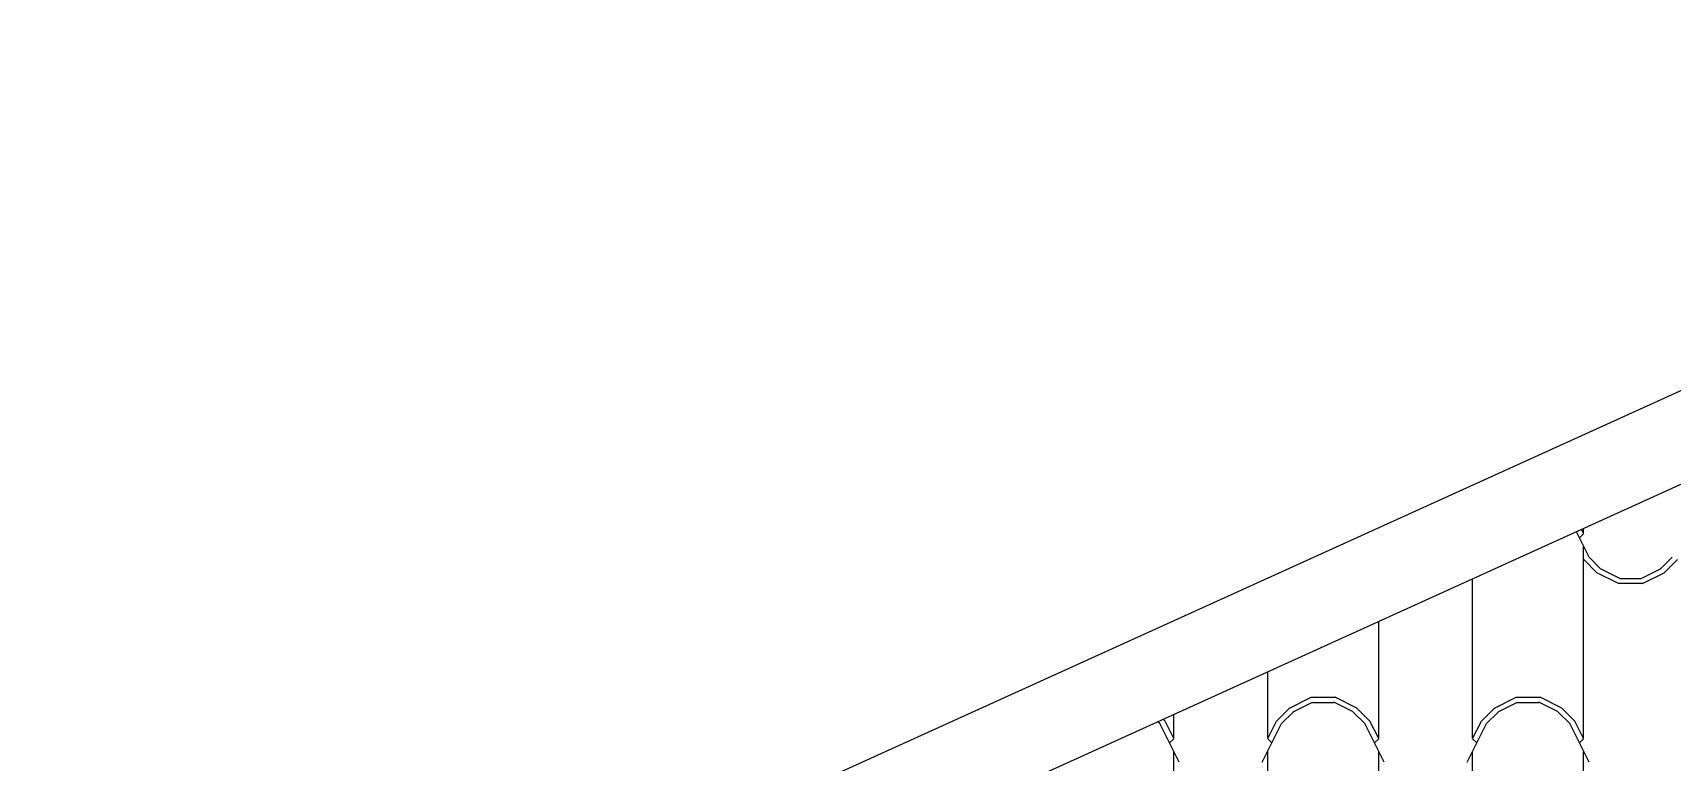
# Model space of a CAD drawing. Extents: x -135 to 36, y 31 to 104.
# Drawn here: x 27.682 to 29.602, y 51.391 to 52.245 of the extents above; entities that cross this region are included whole.
import ezdxf

# ---------------------------------------------------------------- set-up
doc = ezdxf.new("R2010")
doc.units = 0
doc.header["$MEASUREMENT"] = 0
doc.layers.add('NUEVO', color=1, linetype='CONTINUOUS')
doc.layers.add('RELLENO', color=7, linetype='CONTINUOUS')

msp = doc.modelspace()

# ---------------------------------------------------------------- linework, layer by layer
at = {"layer": 'NUEVO'}
for p, q in [((30.5359, 52.2452), (26.2112, 50.284)), ((30.5359, 52.1354), (26.2525, 50.1929))]:
    msp.add_line(p, q, dxfattribs=at)
at = {"layer": 'RELLENO', "color": 1}
for p, q in [((29.5044, 51.6313), (29.4896, 51.6609)), ((29.5044, 51.6313), (29.4896, 51.6609)), ((29.4931, 51.6538), (29.4981, 51.6588)), ((29.4981, 51.6589), (29.4957, 51.6637)), ((29.4981, 51.6589), (29.4957, 51.6637)), ((29.4981, 51.6589), (29.4981, 51.6648)), ((29.4981, 51.4189), (29.4981, 51.6439)), ((29.518, 51.6176), (29.5044, 51.6312)), ((29.5882, 51.6176), (29.6018, 51.6312)), ((29.5136, 51.6131), (29.4984, 51.6284)), ((29.5391, 51.6004), (29.5136, 51.6131)), ((29.5406, 51.6064), (29.518, 51.6177)), ((29.5656, 51.6064), (29.5882, 51.6177)), ((29.5672, 51.6004), (29.5926, 51.6131)), ((29.5926, 51.6131), (29.6079, 51.6284)), ((29.3681, 51.4189), (29.3681, 51.6058)), ((29.5672, 51.6004), (29.5391, 51.6004)), ((29.5406, 51.6064), (29.5656, 51.6064)), ((29.2581, 51.4189), (29.2581, 51.556)), ((29.1281, 51.4189), (29.1281, 51.497)), ((29.1536, 51.4546), (29.1791, 51.4673)), ((29.158, 51.4501), (29.1806, 51.4614)), ((29.1791, 51.4673), (29.2072, 51.4673)), ((29.1806, 51.4613), (29.2056, 51.4613)), ((29.2282, 51.4501), (29.2056, 51.4614)), ((29.2326, 51.4546), (29.2072, 51.4673)), ((29.3936, 51.4546), (29.4191, 51.4673)), ((29.398, 51.4501), (29.4206, 51.4614)), ((29.4191, 51.4673), (29.4472, 51.4673)), ((29.4206, 51.4613), (29.4456, 51.4613)), ((29.4682, 51.4501), (29.4456, 51.4614)), ((29.4726, 51.4546), (29.4472, 51.4673)), ((29.0018, 51.4364), (28.9996, 51.4387)), ((29.0079, 51.4393), (29.0057, 51.4415)), ((29.0181, 51.4189), (29.0079, 51.4393)), ((29.0181, 51.4189), (29.0079, 51.4393)), ((29.0181, 51.4189), (29.0181, 51.4471)), ((29.1281, 51.4189), (29.1383, 51.4393)), ((29.1281, 51.4189), (29.1383, 51.4393)), ((29.1384, 51.4393), (29.1536, 51.4545)), ((29.1444, 51.4364), (29.158, 51.45)), ((29.2418, 51.4364), (29.2282, 51.45)), ((29.2479, 51.4393), (29.2326, 51.4545)), ((29.2581, 51.4189), (29.2479, 51.4393)), ((29.2581, 51.4189), (29.2479, 51.4393)), ((29.3681, 51.4189), (29.3783, 51.4393)), ((29.3681, 51.4189), (29.3783, 51.4393)), ((29.3784, 51.4393), (29.3936, 51.4545)), ((29.3844, 51.4364), (29.398, 51.45)), ((29.4818, 51.4364), (29.4682, 51.45)), ((29.4879, 51.4393), (29.4726, 51.4545)), ((29.4981, 51.4189), (29.4879, 51.4393)), ((29.4981, 51.4189), (29.4879, 51.4393)), ((29.0244, 51.3913), (29.0018, 51.4365)), ((29.0244, 51.3913), (29.0018, 51.4365)), ((29.0131, 51.4138), (29.0181, 51.4188)), ((29.1218, 51.3913), (29.1444, 51.4365)), ((29.1218, 51.3913), (29.1444, 51.4365)), ((29.1331, 51.4138), (29.1281, 51.4188)), ((29.2644, 51.3913), (29.2418, 51.4365)), ((29.2644, 51.3913), (29.2418, 51.4365)), ((29.2531, 51.4138), (29.2581, 51.4188)), ((29.3618, 51.3913), (29.3844, 51.4365)), ((29.3618, 51.3913), (29.3844, 51.4365)), ((29.3731, 51.4138), (29.3681, 51.4188)), ((29.5044, 51.3913), (29.4818, 51.4365)), ((29.5044, 51.3913), (29.4818, 51.4365)), ((29.4931, 51.4138), (29.4981, 51.4188)), ((29.0181, 51.1789), (29.0181, 51.4039)), ((29.1281, 51.1789), (29.1281, 51.4039)), ((29.2581, 51.1789), (29.2581, 51.4039)), ((29.3681, 51.1789), (29.3681, 51.4039)), ((29.4981, 51.1789), (29.4981, 51.4039))]:
    msp.add_line(p, q, dxfattribs=at)

doc.saveas('drawing.dxf')
